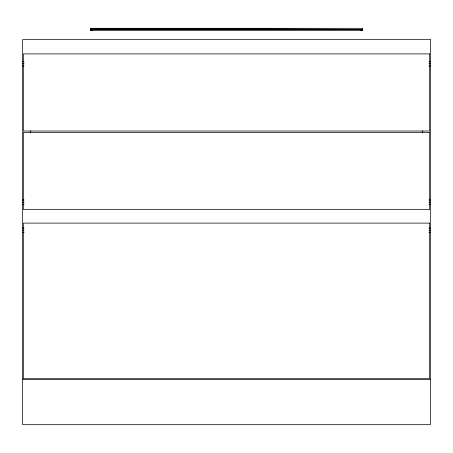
<?xml version="1.0" encoding="UTF-8"?>
<svg xmlns="http://www.w3.org/2000/svg" width="453" height="453" viewBox="0 0 453 453"><rect width="100%" height="100%" fill="white"/><g stroke="black" fill="none" stroke-linecap="round" stroke-linejoin="round"><path stroke-width="0.68" d="M90.6 28.312L90.996 29.558L90.787 30.578L90.6 28.312L362.4 28.312L362.4 30.578L90.6 30.578L90.6 28.312L362.4 29.371L362.213 30.578L362.004 29.558L92.412 29.666L90.6 29.371M90.645 30.578L90.719 30.023M362.349 29.439L361.386 30.578L361.386 29.638L361.001 30.578L360.588 29.666L360.588 30.578L361.001 29.66L361.721 29.604L362.004 30.578L362.4 29.371L90.996 29.558L90.996 30.578L91.279 29.604L91.614 30.578L91.999 29.66L92.412 30.578L92.412 29.666L90.996 29.558L91.279 30.578L91.614 29.638L91.999 30.578L92.412 29.666M22.65 61.382L24.066 61.382M428.934 61.382L430.35 61.382M22.65 63.647L24.066 63.647M428.934 63.647L430.35 63.647M22.65 65.912L24.066 65.912M428.934 65.912L430.35 65.912M22.65 200L24.066 200M428.934 200L430.35 200M22.65 202.264L24.066 202.264M428.934 202.264L430.35 202.264M22.65 204.53L24.066 204.53M428.934 204.53L430.35 204.53M22.65 228.086L24.066 228.086M428.934 228.086L430.35 228.086M22.65 230.351L24.066 230.351M428.934 230.351L430.35 230.351M22.65 232.616L24.066 232.616M428.934 232.616L430.35 232.616M22.65 379.388L430.35 379.388M90.894 30.051L90.996 30.578M422.649 130.838L422.649 132.248M362.349 28.312L362.349 30.578L362.213 29.502L361.721 29.604L361.386 30.578L361.001 29.66L361.001 30.578M362.213 28.312L362.213 30.578M362.004 29.558L362.004 30.578M91.999 29.66L91.999 30.578M91.614 29.638L91.614 30.578M91.279 29.604L91.279 30.578M90.781 28.312L90.781 30.578M30.351 130.838L30.351 132.248M430.35 39.638L22.65 39.638L22.65 424.688L430.35 424.688L430.35 39.638M429.671 53.907L23.33 53.907L23.33 131.03L429.671 131.03L429.671 53.907M429.671 132.389L23.33 132.389L23.33 209.513L429.671 209.513L429.671 132.389M429.671 223.103L23.33 223.103L23.33 378.708L429.671 378.708L429.671 223.103"/></g></svg>
